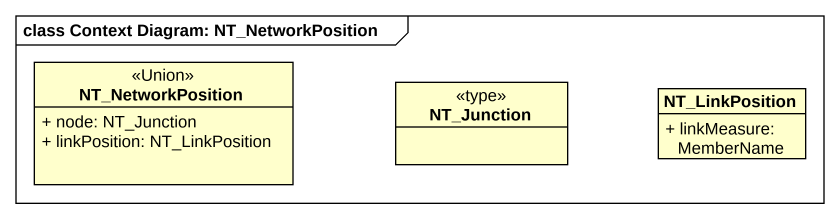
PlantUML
@startuml
mainframe class Context Diagram: NT_NetworkPosition
hide circle
hide empty members
skinparam classAttributeIconSize 0
class NT_NetworkPosition <<Union>> {
  + node: NT_Junction
  + linkPosition: NT_LinkPosition
}
class NT_Junction <<type>>
class NT_LinkPosition {
  + linkMeasure: MemberName
}
@enduml
